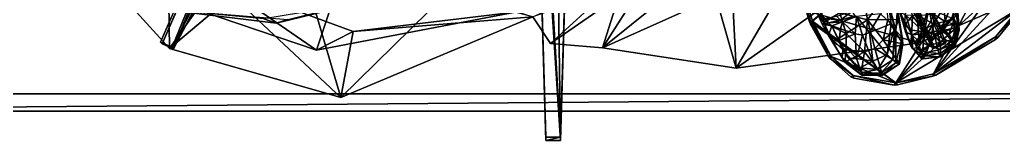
# Model space of a CAD drawing. Header units: metres. Extents: x -7.7 to 8, y -8.9 to 8.6.
# Drawn here: x -4.07 to 2.55, y -5.84 to -5.03 of the extents above; entities that cross this region are included whole.
import ezdxf

# ---------------------------------------------------------------- set-up
doc = ezdxf.new("R2010")
doc.units = ezdxf.units.M
doc.layers.add('LIBERTY', color=1, linetype='CONTINUOUS')

msp = doc.modelspace()

# ---------------------------------------------------------------- linework, layer by layer
at = {"layer": 'LIBERTY', "color": 7}
for points in [[(-7.53329, 8.63299, 0.068), (6.51222, 8.63299, 0.068), (-7.65053, -5.52977, 0.068)], [(-7.65053, -5.52977, 0.068), (6.51222, 8.63299, 0.068), (-7.53329, -5.64701, 0.068)], [(6.51222, 8.63299, 0.068), (6.62947, 8.51574, 0.068), (-7.53329, -5.64701, 0.068)], [(6.62947, 8.51574, 0.068), (6.51222, -5.64701, 0.068), (-7.53329, -5.64701, 0.068)], [(-7.53329, 8.51574, 1.70282), (-7.53329, -5.52977, 1.70282), (6.51222, -5.52977, 1.70282)], [(6.51222, 8.51574, 1.70282), (-7.53329, 8.51574, 1.70282), (6.51222, -5.52977, 1.70282)], [(6.51222, -5.52977, 1.70282), (-7.53329, -5.52977, 1.70282), (-7.53329, -5.64701, 1.58275)], [(6.51222, -5.52977, 1.70282), (-7.53329, -5.64701, 1.58275), (6.51222, -5.64701, 1.58275)], [(-7.53329, -5.64701, 1.58275), (-7.53329, -5.64701, 0.068), (6.51222, -5.64701, 0.068)], [(6.51222, -5.64701, 1.58275), (-7.53329, -5.64701, 1.58275), (6.51222, -5.64701, 0.068)]]:
    msp.add_3dface(points, dxfattribs=at)
at = {"layer": 'LIBERTY', "color": 2}
for points in [[(-1.73824, -2.01489, 45.7752), (-3.11743, -5.1806, 47.3603), (-1.73839, -2.01529, 45.7752)], [(-1.9716, -2.55677, 45.9005), (-3.11743, -5.1806, 47.3603), (-1.73825, -2.01492, 45.7752)], [(-3.11743, -5.1806, 47.3603), (-3.03972, -5.21478, 47.3809), (-1.73839, -2.01529, 45.7752)], [(-3.03972, -5.21478, 47.3809), (-1.48698, -2.19211, 45.8943), (-1.73839, -2.01529, 45.7752)], [(0.533366, -2.19211, 45.8943), (2.08611, -5.21478, 47.3809), (0.784772, -2.01529, 45.7752)], [(2.16382, -5.1806, 47.3603), (0.784627, -2.01489, 45.7752), (0.784772, -2.01529, 45.7752)], [(2.16382, -5.1806, 47.3603), (1.01798, -2.55677, 45.9005), (0.784641, -2.01492, 45.7752)], [(2.08611, -5.21478, 47.3809), (2.16382, -5.1806, 47.3603), (0.784772, -2.01529, 45.7752)], [(-3.03972, -5.21478, 47.3809), (-1.72261, -2.70446, 45.9905), (-1.48698, -2.19211, 45.8943)], [(0.768996, -2.70446, 45.9905), (2.08611, -5.21478, 47.3809), (0.533366, -2.19211, 45.8943)], [(-0.609282, -3.00147, 46.197), (-0.526322, -5.82052, 47.6999), (-0.625624, -2.44181, 46.0481)], [(-0.526322, -5.82052, 47.6999), (-0.6091, -3.00149, 46.197), (-0.625624, -2.44181, 46.0481)], [(-0.526322, -5.82052, 47.6999), (-0.42729, -5.82052, 47.6999), (-0.625624, -2.44181, 46.0481)], [(-0.42729, -5.82052, 47.6999), (-0.476806, -2.45963, 46.0582), (-0.625624, -2.44181, 46.0481)], [(-0.476806, -2.45963, 46.0582), (-0.42729, -5.82052, 47.6999), (-0.327989, -2.44181, 46.0481)], [(-0.42729, -5.82052, 47.6999), (-0.344331, -3.00147, 46.197), (-0.327989, -2.44181, 46.0481)], [(-0.344513, -3.00149, 46.197), (-0.42729, -5.82052, 47.6999), (-0.327989, -2.44181, 46.0481)], [(-3.10777, -5.19114, 47.3114), (-3.11743, -5.1806, 47.3603), (-1.9716, -2.55677, 45.9005)], [(-3.10777, -5.19114, 47.3114), (-1.9716, -2.55677, 45.9005), (-1.96461, -2.57185, 45.8611)], [(-3.03, -5.22532, 47.332), (-3.10777, -5.19114, 47.3114), (-1.96461, -2.57185, 45.8611)], [(-1.71582, -2.71966, 45.9567), (-3.03, -5.22532, 47.332), (-1.96461, -2.57185, 45.8611)], [(2.07639, -5.22532, 47.332), (0.76221, -2.71966, 45.9567), (1.011, -2.57185, 45.8611)], [(1.01798, -2.55677, 45.9005), (2.15415, -5.19114, 47.3114), (1.011, -2.57185, 45.8611)], [(2.15415, -5.19114, 47.3114), (2.07639, -5.22532, 47.332), (1.011, -2.57185, 45.8611)], [(2.16382, -5.1806, 47.3603), (2.15415, -5.19114, 47.3114), (1.01798, -2.55677, 45.9005)], [(-3.03972, -5.21478, 47.3809), (-3.03, -5.22532, 47.332), (-1.72261, -2.70446, 45.9905)], [(-1.72261, -2.70446, 45.9905), (-3.03, -5.22532, 47.332), (-1.71582, -2.71966, 45.9567)], [(2.07639, -5.22532, 47.332), (0.768996, -2.70446, 45.9905), (0.76221, -2.71966, 45.9567)], [(2.07639, -5.22532, 47.332), (2.08611, -5.21478, 47.3809), (0.768996, -2.70446, 45.9905)], [(-0.526254, -5.84311, 47.6468), (-0.609282, -3.00147, 46.197), (-0.609907, -3.01901, 46.1546)], [(-0.526254, -5.84311, 47.6468), (-0.6091, -3.00149, 46.197), (-0.609907, -3.01901, 46.1546)], [(-0.427359, -5.84311, 47.6468), (-0.609907, -3.01901, 46.1546), (-0.343706, -3.01901, 46.1546)], [(-0.427359, -5.84311, 47.6468), (-0.526254, -5.84311, 47.6468), (-0.609907, -3.01901, 46.1546)], [(-0.526254, -5.84311, 47.6468), (-0.526322, -5.82052, 47.6999), (-0.609282, -3.00147, 46.197)], [(-0.526322, -5.82052, 47.6999), (-0.526254, -5.84311, 47.6468), (-0.6091, -3.00149, 46.197)], [(-0.42729, -5.82052, 47.6999), (-0.427359, -5.84311, 47.6468), (-0.344331, -3.00147, 46.197)], [(-0.344331, -3.00147, 46.197), (-0.427359, -5.84311, 47.6468), (-0.343706, -3.01901, 46.1546)], [(-0.427359, -5.84311, 47.6468), (-0.42729, -5.82052, 47.6999), (-0.344513, -3.00149, 46.197)], [(-0.344513, -3.00149, 46.197), (-0.427359, -5.84311, 47.6468), (-0.343706, -3.01901, 46.1546)], [(-3.03, -5.22532, 47.332), (-3.11743, -5.1806, 47.3603), (-3.10777, -5.19114, 47.3114)], [(-3.03972, -5.21478, 47.3809), (-3.11743, -5.1806, 47.3603), (-3.03, -5.22532, 47.332)], [(2.16382, -5.1806, 47.3603), (2.07639, -5.22532, 47.332), (2.15415, -5.19114, 47.3114)], [(2.16382, -5.1806, 47.3603), (2.08611, -5.21478, 47.3809), (2.07639, -5.22532, 47.332)], [(-0.42729, -5.82052, 47.6999), (-0.526322, -5.82052, 47.6999), (-0.526254, -5.84311, 47.6468)], [(-0.427359, -5.84311, 47.6468), (-0.42729, -5.82052, 47.6999), (-0.526254, -5.84311, 47.6468)]]:
    msp.add_3dface(points, dxfattribs=at)
at = {"layer": 'LIBERTY', "color": 8}
for points in [[(0.837603, -3.58755, 2.08622), (3.07244, -3.49215, 1.70282), (1.26745, -5.03989, 1.70282)], [(3.07402, -3.49209, 1.97996), (0.838988, -3.58749, 2.30801), (1.25611, -5.04654, 1.93382)], [(3.07402, -3.49209, 1.97996), (1.25611, -5.04654, 1.93382), (1.82723, -5.45562, 1.92482)], [(1.26745, -5.03989, 1.70282), (3.07244, -3.49215, 1.70282), (1.82723, -5.45562, 1.70282)], [(3.12937, -3.93, 1.92482), (3.07402, -3.49209, 1.97996), (1.82723, -5.45562, 1.92482)], [(3.07244, -3.49215, 1.70282), (2.08039, -5.39338, 1.70282), (1.82723, -5.45562, 1.70282)], [(3.07244, -3.49215, 1.70282), (3.12937, -3.93, 1.70282), (2.08039, -5.39338, 1.70282)], [(0.838988, -3.58749, 2.30801), (0.822145, -3.58816, 2.29356), (1.25611, -5.04654, 1.93382)], [(0.822145, -3.58816, 2.10404), (0.837603, -3.58755, 2.08622), (1.24521, -5.03763, 1.70282)], [(1.24521, -5.03763, 1.91538), (0.822145, -3.58816, 2.10404), (1.24521, -5.03763, 1.70282)], [(0.822145, -3.58816, 2.29356), (0.822145, -3.58816, 2.10404), (1.24521, -5.03763, 1.91538)], [(1.25611, -5.04654, 1.93382), (0.822145, -3.58816, 2.29356), (1.24521, -5.03763, 1.91538)], [(1.24521, -5.03763, 1.70282), (0.837603, -3.58755, 2.08622), (1.26745, -5.03989, 1.70282)], [(-3.05735, -5.2232, 19.1581), (-3.0781, -3.82527, 24.5936), (-3.96339, -4.22101, 18.5745)], [(-2.21232, -4.50794, 25.589), (-3.0781, -3.82527, 24.5936), (-3.05735, -5.2232, 19.1581)], [(3.00093, -4.385, 1.92482), (3.12937, -3.93, 1.92482), (1.82723, -5.45562, 1.92482)], [(3.12937, -3.93, 1.70282), (3.00093, -4.385, 1.70282), (2.08039, -5.39338, 1.70282)], [(2.58812, -4.05362, 25.1271), (1.98435, -5.18416, 23.3192), (3.04254, -4.72209, 22.5882)], [(2.58812, -4.05362, 25.1271), (2.19497, -4.33821, 25.3996), (1.98435, -5.18416, 23.3192)], [(-2.74011, -4.76818, 19.1395), (-3.05735, -5.2232, 19.1581), (-3.96339, -4.22101, 18.5745)], [(2.19497, -4.33821, 25.3996), (0.753664, -5.35601, 23.63), (1.98435, -5.18416, 23.3192)], [(2.19497, -4.33821, 25.3996), (1.19433, -4.59307, 25.9095), (0.753664, -5.35601, 23.63)], [(2.65704, -4.95274, 1.92482), (3.00093, -4.385, 1.92482), (1.82723, -5.45562, 1.92482)], [(3.00093, -4.385, 1.70282), (2.65704, -4.95274, 1.70282), (2.08039, -5.39338, 1.70282)], [(-1.8396, -4.54416, 16.0988), (-2.06866, -5.23359, 16.0729), (-3.11983, -4.87494, 15.8806)], [(-1.90641, -5.55458, 19.4337), (-2.21232, -4.50794, 25.589), (-3.05735, -5.2232, 19.1581)], [(-1.19759, -4.85514, 26.1019), (-2.21232, -4.50794, 25.589), (-1.90641, -5.55458, 19.4337)], [(-2.06866, -5.23359, 16.0729), (-1.8396, -4.54416, 16.0988), (-0.718796, -4.97645, 15.8413)], [(0.727654, -4.82437, 23.628), (1.94279, -4.55399, 23.4351), (1.98435, -5.18416, 23.3192)], [(1.98435, -5.18416, 23.3192), (1.94279, -4.55399, 23.4351), (3.04254, -4.72209, 22.5882)], [(1.19433, -4.59307, 25.9095), (0.554115, -4.65307, 26.2084), (0.753664, -5.35601, 23.63)], [(0.554115, -4.65307, 26.2084), (0.163155, -4.73028, 26.021), (-0.145431, -5.21982, 22.9441)], [(0.753664, -5.35601, 23.63), (0.554115, -4.65307, 26.2084), (-0.145431, -5.21982, 22.9441)], [(0.0088, -4.72591, 22.8441), (-0.495045, -5.1899, 22.1478), (-0.613754, -5.00896, 19.6115)], [(-0.495045, -5.1899, 22.1478), (0.163155, -4.73028, 26.021), (-0.613754, -5.00896, 19.6115)], [(0.0088, -4.72591, 22.8441), (-0.145431, -5.21982, 22.9441), (-0.495045, -5.1899, 22.1478)], [(-0.145431, -5.21982, 22.9441), (0.163155, -4.73028, 26.021), (-0.495045, -5.1899, 22.1478)], [(0.727654, -4.82437, 23.628), (-0.145431, -5.21982, 22.9441), (0.0088, -4.72591, 22.8441)], [(-2.06866, -5.23359, 16.0729), (-2.74011, -4.76818, 19.1395), (-3.11983, -4.87494, 15.8806)], [(-1.90641, -5.55458, 19.4337), (-3.05735, -5.2232, 19.1581), (-2.74011, -4.76818, 19.1395)], [(-1.82295, -5.10795, 19.3285), (-2.74011, -4.76818, 19.1395), (-2.06866, -5.23359, 16.0729)], [(-1.82295, -5.10795, 19.3285), (-1.90641, -5.55458, 19.4337), (-2.74011, -4.76818, 19.1395)], [(0.727654, -4.82437, 23.628), (0.753664, -5.35601, 23.63), (-0.145431, -5.21982, 22.9441)], [(0.753664, -5.35601, 23.63), (0.727654, -4.82437, 23.628), (1.98435, -5.18416, 23.3192)], [(-1.70026, -4.88643, 30.8951), (-2.34065, -5.05332, 30.487), (-2.26221, -5.02764, 30.3489)], [(-1.70026, -4.88643, 30.8951), (-1.80719, -4.92209, 31.0398), (-2.34065, -5.05332, 30.487)], [(-0.613754, -5.00896, 19.6115), (-1.19759, -4.85514, 26.1019), (-1.90641, -5.55458, 19.4337)], [(1.75581, -4.86129, 1.95711), (1.63692, -5.03104, 1.79561), (1.61381, -4.90055, 1.79541)], [(1.75581, -4.86129, 1.95711), (1.77387, -5.02669, 1.91802), (1.63692, -5.03104, 1.79561)], [(1.88541, -5.0651, 2.07426), (1.84828, -4.94107, 2.18355), (1.90023, -4.88304, 1.99465)], [(1.88541, -5.0651, 2.07426), (1.90023, -4.88304, 1.99465), (1.9392, -5.00255, 1.91113)], [(-2.26221, -5.02764, 30.3489), (-2.34065, -5.05332, 30.487), (-3.13575, -4.95647, 30.0765)], [(-2.34065, -5.05332, 30.487), (-2.42238, -5.02308, 30.598), (-3.13575, -4.95647, 30.0765)], [(-1.80719, -4.92209, 31.0398), (-2.42238, -5.02308, 30.598), (-2.34065, -5.05332, 30.487)], [(1.30003, -4.98679, 2.26702), (1.31325, -4.92858, 2.10281), (1.3438, -5.0474, 2.1)], [(1.3438, -5.0474, 2.1), (1.31325, -4.92858, 2.10281), (1.45012, -4.98217, 1.88962)], [(1.63692, -5.03104, 1.79561), (1.45012, -4.98217, 1.88962), (1.61381, -4.90055, 1.79541)], [(1.725, -4.99036, 2.42533), (1.79676, -5.05675, 2.39062), (1.77644, -4.9026, 2.3718)], [(1.77644, -4.9026, 2.3718), (1.79676, -5.05675, 2.39062), (1.81854, -5.08385, 2.3613)], [(1.77644, -4.9026, 2.3718), (1.81854, -5.08385, 2.3613), (1.8269, -5.10348, 2.34227)], [(1.77644, -4.9026, 2.3718), (1.8269, -5.10348, 2.34227), (1.83879, -4.95439, 2.26747)], [(1.83879, -4.95439, 2.26747), (1.8269, -5.10348, 2.34227), (1.86926, -5.14858, 2.25884)], [(2.08039, -5.39338, 1.92482), (2.65704, -4.95274, 1.92482), (1.82723, -5.45562, 1.92482)], [(1.83879, -4.95439, 2.26747), (1.86926, -5.14858, 2.25884), (1.84467, -5.02521, 2.12733)], [(1.85435, -4.97791, 2.27418), (1.84828, -4.94107, 2.18355), (1.89199, -5.11126, 2.18099)], [(1.89199, -5.11126, 2.18099), (1.84828, -4.94107, 2.18355), (1.88541, -5.0651, 2.07426)], [(2.01949, -5.11132, 1.91315), (1.9392, -5.00255, 1.91113), (2.04972, -4.95094, 1.81601)], [(2.08638, -5.12641, 1.9013), (2.01949, -5.11132, 1.91315), (2.04972, -4.95094, 1.81601)], [(2.2033, -5.01819, 1.92748), (2.14673, -5.1009, 1.89343), (2.04972, -4.95094, 1.81601)], [(2.14673, -5.1009, 1.89343), (2.08638, -5.12641, 1.9013), (2.04972, -4.95094, 1.81601)], [(2.15348, -4.95127, 2.35863), (2.08013, -4.99247, 2.38705), (2.15884, -5.04045, 2.29201)], [(2.65704, -4.95274, 1.70282), (2.49832, -5.14455, 1.70282), (2.08039, -5.39338, 1.70282)], [(2.49832, -5.14455, 1.92482), (2.65704, -4.95274, 1.92482), (2.08039, -5.39338, 1.92482)], [(2.20573, -4.90533, 2.29385), (2.15348, -4.95127, 2.35863), (2.15884, -5.04045, 2.29201)], [(2.20573, -4.90533, 2.29385), (2.15884, -5.04045, 2.29201), (2.2173, -5.01825, 2.22484)], [(2.22745, -4.94247, 2.00741), (2.24611, -5.0797, 2.00673), (2.2033, -5.01819, 1.92748)], [(2.22745, -4.94247, 2.00741), (2.24493, -4.97892, 2.1243), (2.24611, -5.0797, 2.00673)], [(2.65704, -4.95274, 1.70282), (2.66271, -4.97038, 1.70282), (2.49832, -5.14455, 1.70282)], [(2.65704, -4.95274, 1.92482), (2.49832, -5.14455, 1.92482), (2.66271, -4.97038, 1.90912)], [(-1.82295, -5.10795, 19.3285), (-2.06866, -5.23359, 16.0729), (-0.718796, -4.97645, 15.8413)], [(-0.613754, -5.00896, 19.6115), (-1.90641, -5.55458, 19.4337), (-1.82295, -5.10795, 19.3285)], [(-0.613754, -5.00896, 19.6115), (-1.82295, -5.10795, 19.3285), (-0.718796, -4.97645, 15.8413)], [(1.37564, -5.04913, 2.36749), (1.30003, -4.98679, 2.26702), (1.33243, -5.05952, 2.24885)], [(1.37564, -5.04913, 2.36749), (1.35225, -5.02041, 2.40228), (1.30003, -4.98679, 2.26702)], [(1.33243, -5.05952, 2.24885), (1.30003, -4.98679, 2.26702), (1.3438, -5.0474, 2.1)], [(1.49311, -5.12124, 1.89364), (1.3438, -5.0474, 2.1), (1.45012, -4.98217, 1.88962)], [(1.45461, -5.03317, 2.44107), (1.43169, -5.0079, 2.47786), (1.35225, -5.02041, 2.40228)], [(1.45461, -5.03317, 2.44107), (1.35225, -5.02041, 2.40228), (1.37564, -5.04913, 2.36749)], [(1.53394, -4.97165, 2.51326), (1.43169, -5.0079, 2.47786), (1.45461, -5.03317, 2.44107)], [(1.49311, -5.12124, 1.89364), (1.45012, -4.98217, 1.88962), (1.63692, -5.03104, 1.79561)], [(1.55514, -5.00346, 2.47607), (1.53394, -4.97165, 2.51326), (1.45461, -5.03317, 2.44107)], [(1.55514, -5.00346, 2.47607), (1.45461, -5.03317, 2.44107), (1.46788, -5.04249, 2.41807)], [(1.56331, -5.00808, 2.46061), (1.55514, -5.00346, 2.47607), (1.46788, -5.04249, 2.41807)], [(1.55352, -5.12331, 2.43224), (1.56331, -5.00808, 2.46061), (1.46788, -5.04249, 2.41807)], [(1.604, -5.13303, 2.44139), (1.56331, -5.00808, 2.46061), (1.55352, -5.12331, 2.43224)], [(1.56331, -5.00808, 2.46061), (1.64989, -5.11612, 2.4449), (1.725, -4.99036, 2.42533)], [(1.64989, -5.11612, 2.4449), (1.56331, -5.00808, 2.46061), (1.604, -5.13303, 2.44139)], [(1.77387, -5.02669, 1.91802), (1.74257, -5.16479, 1.9254), (1.63692, -5.03104, 1.79561)], [(1.725, -4.99036, 2.42533), (1.64989, -5.11612, 2.4449), (1.79676, -5.05675, 2.39062)], [(1.82025, -5.10379, 2.00208), (1.74257, -5.16479, 1.9254), (1.77387, -5.02669, 1.91802)], [(1.84467, -5.02521, 2.12733), (1.82025, -5.10379, 2.00208), (1.77387, -5.02669, 1.91802)], [(1.84467, -5.02521, 2.12733), (1.87437, -5.19266, 2.12528), (1.82025, -5.10379, 2.00208)], [(1.84467, -5.02521, 2.12733), (1.86926, -5.14858, 2.25884), (1.87437, -5.19266, 2.12528)], [(1.89438, -4.99826, 2.34575), (1.85435, -4.97791, 2.27418), (1.93573, -5.13092, 2.26604)], [(1.93573, -5.13092, 2.26604), (1.85435, -4.97791, 2.27418), (1.89199, -5.11126, 2.18099)], [(1.93552, -5.09918, 1.9725), (1.88541, -5.0651, 2.07426), (1.9392, -5.00255, 1.91113)], [(2.00554, -5.10236, 2.31828), (1.89438, -4.99826, 2.34575), (1.93573, -5.13092, 2.26604)], [(1.98235, -5.00393, 2.3898), (1.89438, -4.99826, 2.34575), (2.00554, -5.10236, 2.31828)], [(2.01949, -5.11132, 1.91315), (1.93552, -5.09918, 1.9725), (1.9392, -5.00255, 1.91113)], [(2.08013, -4.99247, 2.38705), (1.98235, -5.00393, 2.3898), (2.08426, -5.05905, 2.32572)], [(2.08426, -5.05905, 2.32572), (1.98235, -5.00393, 2.3898), (2.00554, -5.10236, 2.31828)], [(2.08013, -4.99247, 2.38705), (2.08426, -5.05905, 2.32572), (2.15884, -5.04045, 2.29201)], [(2.2033, -5.01819, 1.92748), (2.24611, -5.0797, 2.00673), (2.14673, -5.1009, 1.89343)], [(2.15884, -5.04045, 2.29201), (2.18079, -5.04461, 2.26935), (2.2173, -5.01825, 2.22484)], [(2.18079, -5.04461, 2.26935), (2.21116, -5.05836, 2.23831), (2.2173, -5.01825, 2.22484)], [(2.2173, -5.01825, 2.22484), (2.21116, -5.05836, 2.23831), (2.22605, -5.08609, 2.21873)], [(2.24493, -4.97892, 2.1243), (2.2173, -5.01825, 2.22484), (2.25415, -5.09831, 2.12339)], [(2.2173, -5.01825, 2.22484), (2.22605, -5.08609, 2.21873), (2.23217, -5.10846, 2.20569)], [(2.2173, -5.01825, 2.22484), (2.23217, -5.10846, 2.20569), (2.25415, -5.09831, 2.12339)], [(2.24493, -4.97892, 2.1243), (2.25415, -5.09831, 2.12339), (2.24611, -5.0797, 2.00673)], [(2.49832, -5.14455, 1.70282), (2.66271, -4.97038, 1.70282), (2.51587, -5.14796, 1.70282)], [(2.66271, -4.97038, 1.90912), (2.49832, -5.14455, 1.92482), (2.51587, -5.14796, 1.90912)], [(2.66271, -4.97038, 1.70282), (2.51587, -5.14796, 1.90912), (2.51587, -5.14796, 1.70282)], [(2.66271, -4.97038, 1.90912), (2.51587, -5.14796, 1.90912), (2.66271, -4.97038, 1.70282)], [(1.25371, -5.05814, 1.91299), (1.24521, -5.03763, 1.91538), (1.24521, -5.03763, 1.70282)], [(1.25371, -5.05814, 1.91299), (1.24521, -5.03763, 1.70282), (1.25371, -5.05814, 1.70282)], [(1.24521, -5.03763, 1.70282), (1.26745, -5.03989, 1.70282), (1.25371, -5.05814, 1.70282)], [(1.25611, -5.04654, 1.93382), (1.24521, -5.03763, 1.91538), (1.25371, -5.05814, 1.91299)], [(1.25371, -5.05814, 1.70282), (1.26745, -5.03989, 1.70282), (1.37387, -5.27686, 1.70282)], [(1.39172, -5.27674, 1.92482), (1.25611, -5.04654, 1.93382), (1.25371, -5.05814, 1.91299)], [(1.37387, -5.27686, 1.90912), (1.25371, -5.05814, 1.70282), (1.37387, -5.27686, 1.70282)], [(1.37387, -5.27686, 1.90912), (1.25371, -5.05814, 1.91299), (1.25371, -5.05814, 1.70282)], [(1.39172, -5.27674, 1.92482), (1.25371, -5.05814, 1.91299), (1.37387, -5.27686, 1.90912)], [(1.25611, -5.04654, 1.93382), (1.39172, -5.27674, 1.92482), (1.82723, -5.45562, 1.92482)], [(1.39172, -5.27674, 1.70282), (1.26745, -5.03989, 1.70282), (1.82723, -5.45562, 1.70282)], [(1.26745, -5.03989, 1.70282), (1.39172, -5.27674, 1.70282), (1.37387, -5.27686, 1.70282)], [(1.37435, -5.13649, 2.23084), (1.33243, -5.05952, 2.24885), (1.3438, -5.0474, 2.1)], [(1.3968, -5.07125, 2.33753), (1.37564, -5.04913, 2.36749), (1.33243, -5.05952, 2.24885)], [(1.3968, -5.07125, 2.33753), (1.33243, -5.05952, 2.24885), (1.37435, -5.13649, 2.23084)], [(1.37435, -5.13649, 2.23084), (1.3438, -5.0474, 2.1), (1.40276, -5.18112, 2.09651)], [(1.40276, -5.18112, 2.09651), (1.3438, -5.0474, 2.1), (1.49311, -5.12124, 1.89364)], [(1.47213, -5.23306, 2.3115), (1.3968, -5.07125, 2.33753), (1.37435, -5.13649, 2.23084)], [(1.46788, -5.04249, 2.41807), (1.45461, -5.03317, 2.44107), (1.37564, -5.04913, 2.36749)], [(1.46788, -5.04249, 2.41807), (1.37564, -5.04913, 2.36749), (1.3968, -5.07125, 2.33753)], [(1.45536, -5.09155, 2.393), (1.46788, -5.04249, 2.41807), (1.3968, -5.07125, 2.33753)], [(1.44592, -5.16842, 2.35302), (1.45536, -5.09155, 2.393), (1.3968, -5.07125, 2.33753)], [(1.44592, -5.16842, 2.35302), (1.3968, -5.07125, 2.33753), (1.47213, -5.23306, 2.3115)], [(1.55352, -5.12331, 2.43224), (1.45536, -5.09155, 2.393), (1.44592, -5.16842, 2.35302)], [(1.55352, -5.12331, 2.43224), (1.46788, -5.04249, 2.41807), (1.45536, -5.09155, 2.393)], [(1.61612, -5.24686, 1.93903), (1.49311, -5.12124, 1.89364), (1.63692, -5.03104, 1.79561)], [(1.68679, -5.22404, 1.93103), (1.61612, -5.24686, 1.93903), (1.63692, -5.03104, 1.79561)], [(1.74257, -5.16479, 1.9254), (1.68679, -5.22404, 1.93103), (1.63692, -5.03104, 1.79561)], [(1.64989, -5.11612, 2.4449), (1.77019, -5.26334, 2.40464), (1.79676, -5.05675, 2.39062)], [(1.79676, -5.05675, 2.39062), (1.77019, -5.26334, 2.40464), (1.81854, -5.08385, 2.3613)], [(1.77019, -5.26334, 2.40464), (1.80753, -5.30078, 2.36564), (1.81854, -5.08385, 2.3613)], [(1.81854, -5.08385, 2.3613), (1.80753, -5.30078, 2.36564), (1.8269, -5.10348, 2.34227)], [(1.92956, -5.20539, 2.06451), (1.88541, -5.0651, 2.07426), (1.93552, -5.09918, 1.9725)], [(1.89199, -5.11126, 2.18099), (1.88541, -5.0651, 2.07426), (1.92956, -5.20539, 2.06451)], [(2.08426, -5.05905, 2.32572), (2.00554, -5.10236, 2.31828), (2.07081, -5.11653, 2.31146)], [(2.08426, -5.05905, 2.32572), (2.07081, -5.11653, 2.31146), (2.10263, -5.10432, 2.30676)], [(2.08426, -5.05905, 2.32572), (2.12769, -5.08175, 2.29878), (2.15884, -5.04045, 2.29201)], [(2.08426, -5.05905, 2.32572), (2.10263, -5.10432, 2.30676), (2.12769, -5.08175, 2.29878)], [(2.12769, -5.08175, 2.29878), (2.10263, -5.10432, 2.30676), (2.18473, -5.12658, 2.25547)], [(2.15884, -5.04045, 2.29201), (2.12769, -5.08175, 2.29878), (2.18079, -5.04461, 2.26935)], [(2.18079, -5.04461, 2.26935), (2.12769, -5.08175, 2.29878), (2.21116, -5.05836, 2.23831)], [(2.12769, -5.08175, 2.29878), (2.18473, -5.12658, 2.25547), (2.21116, -5.05836, 2.23831)], [(2.24611, -5.0797, 2.00673), (2.22273, -5.19442, 2.02607), (2.14673, -5.1009, 1.89343)], [(2.21116, -5.05836, 2.23831), (2.18473, -5.12658, 2.25547), (2.22605, -5.08609, 2.21873)], [(2.18473, -5.12658, 2.25547), (2.20772, -5.16382, 2.22597), (2.22605, -5.08609, 2.21873)], [(2.22605, -5.08609, 2.21873), (2.20772, -5.16382, 2.22597), (2.23217, -5.10846, 2.20569)], [(2.25415, -5.09831, 2.12339), (2.22273, -5.19442, 2.02607), (2.24611, -5.0797, 2.00673)], [(1.46587, -5.2862, 2.23603), (1.47213, -5.23306, 2.3115), (1.37435, -5.13649, 2.23084)], [(1.46587, -5.2862, 2.23603), (1.37435, -5.13649, 2.23084), (1.40276, -5.18112, 2.09651)], [(1.49318, -5.23157, 1.99379), (1.40276, -5.18112, 2.09651), (1.49311, -5.12124, 1.89364)], [(1.56282, -5.29097, 2.38122), (1.55352, -5.12331, 2.43224), (1.44592, -5.16842, 2.35302)], [(1.61612, -5.24686, 1.93903), (1.49318, -5.23157, 1.99379), (1.49311, -5.12124, 1.89364)], [(1.604, -5.13303, 2.44139), (1.55352, -5.12331, 2.43224), (1.56282, -5.29097, 2.38122)], [(1.67316, -5.30929, 2.39767), (1.604, -5.13303, 2.44139), (1.56282, -5.29097, 2.38122)], [(1.64989, -5.11612, 2.4449), (1.604, -5.13303, 2.44139), (1.67316, -5.30929, 2.39767)], [(1.77019, -5.26334, 2.40464), (1.64989, -5.11612, 2.4449), (1.67316, -5.30929, 2.39767)], [(1.82025, -5.10379, 2.00208), (1.87437, -5.19266, 2.12528), (1.74257, -5.16479, 1.9254)], [(1.8269, -5.10348, 2.34227), (1.80753, -5.30078, 2.36564), (1.82757, -5.3195, 2.33633)], [(1.8269, -5.10348, 2.34227), (1.82757, -5.3195, 2.33633), (1.86926, -5.14858, 2.25884)], [(1.82757, -5.3195, 2.33633), (1.84737, -5.32986, 2.26531), (1.86926, -5.14858, 2.25884)], [(1.86926, -5.14858, 2.25884), (1.84737, -5.32986, 2.26531), (1.87437, -5.19266, 2.12528)], [(1.93942, -5.22354, 2.17087), (1.89199, -5.11126, 2.18099), (1.92956, -5.20539, 2.06451)], [(1.93573, -5.13092, 2.26604), (1.89199, -5.11126, 2.18099), (1.93942, -5.22354, 2.17087)], [(1.92956, -5.20539, 2.06451), (1.93552, -5.09918, 1.9725), (2.01949, -5.11132, 1.91315)], [(2.00148, -5.29315, 2.07236), (1.92956, -5.20539, 2.06451), (2.01949, -5.11132, 1.91315)], [(1.99196, -5.12718, 2.30132), (2.00554, -5.10236, 2.31828), (1.93573, -5.13092, 2.26604)], [(1.97235, -5.1676, 2.27579), (1.99196, -5.12718, 2.30132), (1.93573, -5.13092, 2.26604)], [(1.97235, -5.1676, 2.27579), (1.93573, -5.13092, 2.26604), (1.96788, -5.21901, 2.24096)], [(1.96788, -5.21901, 2.24096), (1.93573, -5.13092, 2.26604), (1.93942, -5.22354, 2.17087)], [(2.04931, -5.20598, 2.28021), (1.99196, -5.12718, 2.30132), (1.97235, -5.1676, 2.27579)], [(2.07081, -5.11653, 2.31146), (2.00554, -5.10236, 2.31828), (1.99196, -5.12718, 2.30132)], [(2.07081, -5.11653, 2.31146), (1.99196, -5.12718, 2.30132), (2.04931, -5.20598, 2.28021)], [(2.00148, -5.29315, 2.07236), (2.01949, -5.11132, 1.91315), (2.08638, -5.12641, 1.9013)], [(2.12396, -5.28011, 2.05174), (2.00148, -5.29315, 2.07236), (2.08638, -5.12641, 1.9013)], [(2.07081, -5.11653, 2.31146), (2.04931, -5.20598, 2.28021), (2.12519, -5.18165, 2.27054)], [(2.10263, -5.10432, 2.30676), (2.07081, -5.11653, 2.31146), (2.12519, -5.18165, 2.27054)], [(2.08039, -5.39338, 1.70282), (2.49832, -5.14455, 1.70282), (2.09605, -5.40232, 1.70282)], [(2.49832, -5.14455, 1.92482), (2.08039, -5.39338, 1.92482), (2.09605, -5.40232, 1.90912)], [(2.22273, -5.19442, 2.02607), (2.08638, -5.12641, 1.9013), (2.14673, -5.1009, 1.89343)], [(2.22273, -5.19442, 2.02607), (2.12396, -5.28011, 2.05174), (2.08638, -5.12641, 1.9013)], [(2.49832, -5.14455, 1.70282), (2.49901, -5.16241, 1.70282), (2.09605, -5.40232, 1.70282)], [(2.49901, -5.16241, 1.90912), (2.49832, -5.14455, 1.92482), (2.09605, -5.40232, 1.90912)], [(2.10263, -5.10432, 2.30676), (2.12519, -5.18165, 2.27054), (2.18473, -5.12658, 2.25547)], [(2.18473, -5.12658, 2.25547), (2.12519, -5.18165, 2.27054), (2.20772, -5.16382, 2.22597)], [(2.20772, -5.16382, 2.22597), (2.21833, -5.18653, 2.20617), (2.23217, -5.10846, 2.20569)], [(2.21833, -5.18653, 2.20617), (2.22789, -5.20025, 2.1401), (2.25415, -5.09831, 2.12339)], [(2.23217, -5.10846, 2.20569), (2.21833, -5.18653, 2.20617), (2.25415, -5.09831, 2.12339)], [(2.25415, -5.09831, 2.12339), (2.22789, -5.20025, 2.1401), (2.22273, -5.19442, 2.02607)], [(2.49832, -5.14455, 1.70282), (2.51587, -5.14796, 1.70282), (2.49901, -5.16241, 1.70282)], [(2.51587, -5.14796, 1.90912), (2.49832, -5.14455, 1.92482), (2.49901, -5.16241, 1.90912)], [(2.51587, -5.14796, 1.70282), (2.49901, -5.16241, 1.90912), (2.49901, -5.16241, 1.70282)], [(2.51587, -5.14796, 1.90912), (2.49901, -5.16241, 1.90912), (2.51587, -5.14796, 1.70282)], [(1.48535, -5.31526, 2.11094), (1.40276, -5.18112, 2.09651), (1.49318, -5.23157, 1.99379)], [(1.48535, -5.31526, 2.11094), (1.46587, -5.2862, 2.23603), (1.40276, -5.18112, 2.09651)], [(1.56282, -5.29097, 2.38122), (1.44592, -5.16842, 2.35302), (1.51202, -5.29191, 2.32011)], [(1.51202, -5.29191, 2.32011), (1.44592, -5.16842, 2.35302), (1.47213, -5.23306, 2.3115)], [(1.73592, -5.3987, 2.13423), (1.61612, -5.24686, 1.93903), (1.68679, -5.22404, 1.93103)], [(1.85265, -5.3257, 2.13515), (1.68679, -5.22404, 1.93103), (1.74257, -5.16479, 1.9254)], [(1.85265, -5.3257, 2.13515), (1.73592, -5.3987, 2.13423), (1.68679, -5.22404, 1.93103)], [(1.87437, -5.19266, 2.12528), (1.85265, -5.3257, 2.13515), (1.74257, -5.16479, 1.9254)], [(1.84737, -5.32986, 2.26531), (1.85265, -5.3257, 2.13515), (1.87437, -5.19266, 2.12528)], [(2.00148, -5.29315, 2.07236), (1.93942, -5.22354, 2.17087), (1.92956, -5.20539, 2.06451)], [(2.0189, -5.27231, 2.22852), (1.96788, -5.21901, 2.24096), (1.93942, -5.22354, 2.17087)], [(2.01036, -5.29192, 2.17297), (1.93942, -5.22354, 2.17087), (2.00148, -5.29315, 2.07236)], [(2.01036, -5.29192, 2.17297), (2.0189, -5.27231, 2.22852), (1.93942, -5.22354, 2.17087)], [(1.99289, -5.23344, 2.2481), (1.97235, -5.1676, 2.27579), (1.96788, -5.21901, 2.24096)], [(1.99289, -5.23344, 2.2481), (1.96788, -5.21901, 2.24096), (2.0189, -5.27231, 2.22852)], [(2.04931, -5.20598, 2.28021), (1.97235, -5.1676, 2.27579), (1.99289, -5.23344, 2.2481)], [(2.03432, -5.24922, 2.25073), (2.04931, -5.20598, 2.28021), (1.99289, -5.23344, 2.2481)], [(2.04931, -5.20598, 2.28021), (2.03432, -5.24922, 2.25073), (2.12897, -5.23063, 2.23659)], [(2.12519, -5.18165, 2.27054), (2.04931, -5.20598, 2.28021), (2.12897, -5.23063, 2.23659)], [(2.49901, -5.16241, 1.70282), (2.09605, -5.40232, 1.90912), (2.09605, -5.40232, 1.70282)], [(2.49901, -5.16241, 1.90912), (2.09605, -5.40232, 1.90912), (2.49901, -5.16241, 1.70282)], [(2.22789, -5.20025, 2.1401), (2.12396, -5.28011, 2.05174), (2.22273, -5.19442, 2.02607)], [(2.22789, -5.20025, 2.1401), (2.12865, -5.27899, 2.15541), (2.12396, -5.28011, 2.05174)], [(2.12519, -5.18165, 2.27054), (2.12897, -5.23063, 2.23659), (2.20772, -5.16382, 2.22597)], [(2.21833, -5.18653, 2.20617), (2.12757, -5.25699, 2.21438), (2.12865, -5.27899, 2.15541)], [(2.12897, -5.23063, 2.23659), (2.12757, -5.25699, 2.21438), (2.21833, -5.18653, 2.20617)], [(2.21833, -5.18653, 2.20617), (2.12865, -5.27899, 2.15541), (2.22789, -5.20025, 2.1401)], [(2.20772, -5.16382, 2.22597), (2.12897, -5.23063, 2.23659), (2.21833, -5.18653, 2.20617)], [(1.37387, -5.27686, 1.70282), (1.39172, -5.27674, 1.70282), (1.38779, -5.29415, 1.70282)], [(1.39172, -5.27674, 1.92482), (1.37387, -5.27686, 1.90912), (1.38779, -5.29415, 1.90912)], [(1.37387, -5.27686, 1.90912), (1.37387, -5.27686, 1.70282), (1.38779, -5.29415, 1.70282)], [(1.38779, -5.29415, 1.90912), (1.37387, -5.27686, 1.90912), (1.38779, -5.29415, 1.70282)], [(1.38779, -5.29415, 1.70282), (1.39172, -5.27674, 1.70282), (1.54017, -5.40637, 1.70282)], [(1.54017, -5.40637, 1.92482), (1.39172, -5.27674, 1.92482), (1.38779, -5.29415, 1.90912)], [(1.54017, -5.40637, 1.70282), (1.39172, -5.27674, 1.70282), (1.82723, -5.45562, 1.70282)], [(1.39172, -5.27674, 1.92482), (1.54017, -5.40637, 1.92482), (1.82723, -5.45562, 1.92482)], [(1.60074, -5.38428, 2.317), (1.47213, -5.23306, 2.3115), (1.46587, -5.2862, 2.23603)], [(1.5982, -5.40227, 2.25047), (1.60074, -5.38428, 2.317), (1.46587, -5.2862, 2.23603)], [(1.5982, -5.40227, 2.25047), (1.46587, -5.2862, 2.23603), (1.59195, -5.39818, 2.1305)], [(1.59195, -5.39818, 2.1305), (1.46587, -5.2862, 2.23603), (1.48535, -5.31526, 2.11094)], [(1.60074, -5.38428, 2.317), (1.51202, -5.29191, 2.32011), (1.47213, -5.23306, 2.3115)], [(1.48535, -5.31526, 2.11094), (1.49318, -5.23157, 1.99379), (1.61612, -5.24686, 1.93903)], [(1.59195, -5.39818, 2.1305), (1.48535, -5.31526, 2.11094), (1.61612, -5.24686, 1.93903)], [(1.58627, -5.35308, 2.34476), (1.56282, -5.29097, 2.38122), (1.51202, -5.29191, 2.32011)], [(1.58627, -5.35308, 2.34476), (1.51202, -5.29191, 2.32011), (1.60074, -5.38428, 2.317)], [(1.67316, -5.30929, 2.39767), (1.56282, -5.29097, 2.38122), (1.58627, -5.35308, 2.34476)], [(1.73592, -5.3987, 2.13423), (1.59195, -5.39818, 2.1305), (1.61612, -5.24686, 1.93903)], [(1.77019, -5.26334, 2.40464), (1.67316, -5.30929, 2.39767), (1.70654, -5.36416, 2.35705)], [(1.80753, -5.30078, 2.36564), (1.77019, -5.26334, 2.40464), (1.70654, -5.36416, 2.35705)], [(2.03432, -5.24922, 2.25073), (1.99289, -5.23344, 2.2481), (2.0189, -5.27231, 2.22852)], [(2.12865, -5.27899, 2.15541), (2.00148, -5.29315, 2.07236), (2.12396, -5.28011, 2.05174)], [(2.12865, -5.27899, 2.15541), (2.01036, -5.29192, 2.17297), (2.00148, -5.29315, 2.07236)], [(2.0189, -5.27231, 2.22852), (2.01036, -5.29192, 2.17297), (2.12865, -5.27899, 2.15541)], [(2.03432, -5.24922, 2.25073), (2.0189, -5.27231, 2.22852), (2.12757, -5.25699, 2.21438)], [(2.12757, -5.25699, 2.21438), (2.0189, -5.27231, 2.22852), (2.12865, -5.27899, 2.15541)], [(2.12897, -5.23063, 2.23659), (2.03432, -5.24922, 2.25073), (2.12757, -5.25699, 2.21438)], [(1.52448, -5.41351, 1.90912), (1.38779, -5.29415, 1.70282), (1.52448, -5.41351, 1.70282)], [(1.52448, -5.41351, 1.90912), (1.38779, -5.29415, 1.90912), (1.38779, -5.29415, 1.70282)], [(1.38779, -5.29415, 1.70282), (1.54017, -5.40637, 1.70282), (1.52448, -5.41351, 1.70282)], [(1.54017, -5.40637, 1.92482), (1.38779, -5.29415, 1.90912), (1.52448, -5.41351, 1.90912)], [(1.70654, -5.36416, 2.35705), (1.67316, -5.30929, 2.39767), (1.58627, -5.35308, 2.34476)], [(1.70654, -5.36416, 2.35705), (1.58627, -5.35308, 2.34476), (1.60074, -5.38428, 2.317)], [(1.80753, -5.30078, 2.36564), (1.70654, -5.36416, 2.35705), (1.72759, -5.39015, 2.3276)], [(1.82757, -5.3195, 2.33633), (1.80753, -5.30078, 2.36564), (1.72759, -5.39015, 2.3276)], [(1.82757, -5.3195, 2.33633), (1.72759, -5.39015, 2.3276), (1.73609, -5.40555, 2.25771)], [(1.85265, -5.3257, 2.13515), (1.73609, -5.40555, 2.25771), (1.73592, -5.3987, 2.13423)], [(1.84737, -5.32986, 2.26531), (1.82757, -5.3195, 2.33633), (1.73609, -5.40555, 2.25771)], [(1.84737, -5.32986, 2.26531), (1.73609, -5.40555, 2.25771), (1.85265, -5.3257, 2.13515)], [(1.52448, -5.41351, 1.70282), (1.54017, -5.40637, 1.70282), (1.54453, -5.42305, 1.70282)], [(1.54017, -5.40637, 1.92482), (1.52448, -5.41351, 1.90912), (1.54453, -5.42305, 1.90912)], [(1.52448, -5.41351, 1.90912), (1.52448, -5.41351, 1.70282), (1.54453, -5.42305, 1.70282)], [(1.54453, -5.42305, 1.90912), (1.52448, -5.41351, 1.90912), (1.54453, -5.42305, 1.70282)], [(1.54017, -5.40637, 1.70282), (1.82723, -5.45562, 1.70282), (1.81662, -5.46973, 1.70282)], [(1.54453, -5.42305, 1.70282), (1.54017, -5.40637, 1.70282), (1.81662, -5.46973, 1.70282)], [(1.54017, -5.40637, 1.92482), (1.54453, -5.42305, 1.90912), (1.81662, -5.46973, 1.90912)], [(1.82723, -5.45562, 1.92482), (1.54017, -5.40637, 1.92482), (1.81662, -5.46973, 1.90912)], [(1.54453, -5.42305, 1.90912), (1.54453, -5.42305, 1.70282), (1.81662, -5.46973, 1.70282)], [(1.81662, -5.46973, 1.90912), (1.54453, -5.42305, 1.90912), (1.81662, -5.46973, 1.70282)], [(1.73592, -5.3987, 2.13423), (1.5982, -5.40227, 2.25047), (1.59195, -5.39818, 2.1305)], [(1.73609, -5.40555, 2.25771), (1.60074, -5.38428, 2.317), (1.5982, -5.40227, 2.25047)], [(1.73609, -5.40555, 2.25771), (1.5982, -5.40227, 2.25047), (1.73592, -5.3987, 2.13423)], [(1.72759, -5.39015, 2.3276), (1.70654, -5.36416, 2.35705), (1.60074, -5.38428, 2.317)], [(1.72759, -5.39015, 2.3276), (1.60074, -5.38428, 2.317), (1.73609, -5.40555, 2.25771)], [(2.08039, -5.39338, 1.70282), (2.07551, -5.41074, 1.70282), (1.82723, -5.45562, 1.70282)], [(2.08039, -5.39338, 1.92482), (1.82723, -5.45562, 1.92482), (2.07551, -5.41074, 1.90912)], [(1.82723, -5.45562, 1.70282), (2.07551, -5.41074, 1.70282), (1.83881, -5.46894, 1.70282)], [(2.07551, -5.41074, 1.90912), (1.82723, -5.45562, 1.92482), (1.83881, -5.46894, 1.90912)], [(2.07551, -5.41074, 1.70282), (1.83881, -5.46894, 1.90912), (1.83881, -5.46894, 1.70282)], [(2.07551, -5.41074, 1.90912), (1.83881, -5.46894, 1.90912), (2.07551, -5.41074, 1.70282)], [(2.08039, -5.39338, 1.70282), (2.09605, -5.40232, 1.70282), (2.07551, -5.41074, 1.70282)], [(2.09605, -5.40232, 1.90912), (2.08039, -5.39338, 1.92482), (2.07551, -5.41074, 1.90912)], [(2.09605, -5.40232, 1.70282), (2.07551, -5.41074, 1.90912), (2.07551, -5.41074, 1.70282)], [(2.09605, -5.40232, 1.90912), (2.07551, -5.41074, 1.90912), (2.09605, -5.40232, 1.70282)], [(1.82723, -5.45562, 1.70282), (1.83881, -5.46894, 1.70282), (1.81662, -5.46973, 1.70282)], [(1.83881, -5.46894, 1.90912), (1.82723, -5.45562, 1.92482), (1.81662, -5.46973, 1.90912)], [(1.83881, -5.46894, 1.70282), (1.81662, -5.46973, 1.90912), (1.81662, -5.46973, 1.70282)], [(1.83881, -5.46894, 1.90912), (1.81662, -5.46973, 1.90912), (1.83881, -5.46894, 1.70282)]]:
    msp.add_3dface(points, dxfattribs=at)

doc.saveas('drawing.dxf')
